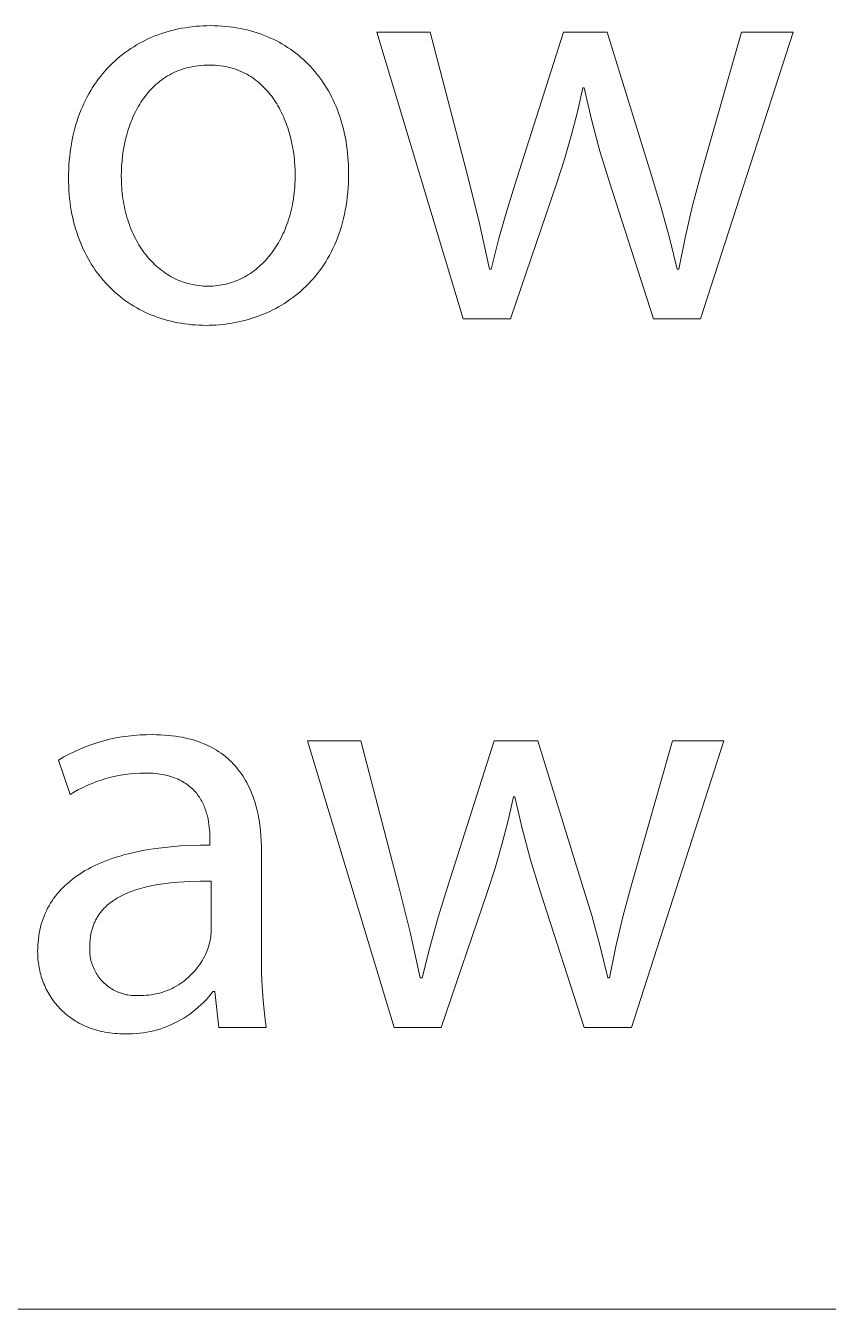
# Model space of a CAD drawing. Header units: millimetres. Extents: x -582 to 3448, y -204 to 2611.
# Drawn here: x 2711.6 to 2766.3, y -204.3 to -116.7 of the extents above; entities that cross this region are included whole.
import ezdxf

# ---------------------------------------------------------------- set-up
doc = ezdxf.new("R2010")
doc.units = ezdxf.units.MM
doc.header["$MEASUREMENT"] = 0
doc.layers.add('Domyślny', color=7, linetype='Continuous', true_color=0x000000)

msp = doc.modelspace()

# ---------------------------------------------------------------- linework, layer by layer
at = {"layer": 'Domyślny', "color": 18, "lineweight": 15, "true_color": 0x000000}
for p, q in [((2720.896, -117.289), (2721.12, -117.215)), ((2721.12, -117.215), (2721.347, -117.147)), ((2721.347, -117.147), (2721.576, -117.084)), ((2721.576, -117.084), (2721.808, -117.026)), ((2721.808, -117.026), (2722.042, -116.974)), ((2722.042, -116.974), (2722.278, -116.927)), ((2722.278, -116.927), (2722.517, -116.886)), ((2722.517, -116.886), (2722.758, -116.85)), ((2722.758, -116.85), (2723.001, -116.819)), ((2723.001, -116.819), (2723.245, -116.794)), ((2723.245, -116.794), (2723.492, -116.775)), ((2723.492, -116.775), (2723.741, -116.761)), ((2723.741, -116.761), (2723.991, -116.752)), ((2723.991, -116.752), (2724.243, -116.749)), ((2724.243, -116.749), (2724.505, -116.752)), ((2724.505, -116.752), (2724.764, -116.761)), ((2724.764, -116.761), (2725.02, -116.776)), ((2725.02, -116.776), (2725.273, -116.797)), ((2725.273, -116.797), (2725.524, -116.823)), ((2725.524, -116.823), (2725.771, -116.855)), ((2725.771, -116.855), (2726.016, -116.893)), ((2726.016, -116.893), (2726.258, -116.936)), ((2726.258, -116.936), (2726.497, -116.985)), ((2726.497, -116.985), (2726.732, -117.04)), ((2726.732, -117.04), (2726.965, -117.1)), ((2726.965, -117.1), (2727.194, -117.165)), ((2727.194, -117.165), (2727.421, -117.236)), ((2727.421, -117.236), (2727.644, -117.312)), ((2741.467, -136.726), (2735.575, -117.199)), ((2735.575, -117.199), (2739.212, -117.199)), ((2739.212, -117.199), (2741.789, -127.13)), ((2745.104, -127.157), (2748.285, -117.199)), ((2748.285, -117.199), (2751.264, -117.199)), ((2751.264, -117.199), (2754.297, -126.969)), ((2757.639, -126.996), (2760.43, -117.199)), ((2763.947, -117.199), (2757.639, -136.726)), ((2760.43, -117.199), (2763.947, -117.199)), ((2719.005, -118.184), (2719.203, -118.064)), ((2719.203, -118.064), (2719.404, -117.949)), ((2719.404, -117.949), (2719.608, -117.84)), ((2719.608, -117.84), (2719.816, -117.735)), ((2719.816, -117.735), (2720.026, -117.635)), ((2720.026, -117.635), (2720.239, -117.541)), ((2720.239, -117.541), (2720.455, -117.452)), ((2720.455, -117.452), (2720.674, -117.367)), ((2720.674, -117.367), (2720.896, -117.289)), ((2727.644, -117.312), (2727.863, -117.394)), ((2727.863, -117.394), (2728.08, -117.48)), ((2728.08, -117.48), (2728.293, -117.572)), ((2728.293, -117.572), (2728.502, -117.669)), ((2728.502, -117.669), (2728.708, -117.771)), ((2728.708, -117.771), (2728.911, -117.878)), ((2728.911, -117.878), (2729.11, -117.99)), ((2729.11, -117.99), (2729.305, -118.107)), ((2729.305, -118.107), (2729.497, -118.229)), ((2717.89, -119.009), (2718.067, -118.859)), ((2718.067, -118.859), (2718.248, -118.714)), ((2718.248, -118.714), (2718.432, -118.574)), ((2718.432, -118.574), (2718.619, -118.439)), ((2718.619, -118.439), (2718.811, -118.309)), ((2718.811, -118.309), (2719.005, -118.184)), ((2729.497, -118.229), (2729.685, -118.355)), ((2729.685, -118.355), (2729.869, -118.487)), ((2729.869, -118.487), (2730.05, -118.623)), ((2730.05, -118.623), (2730.227, -118.764)), ((2730.227, -118.764), (2730.399, -118.909)), ((2730.399, -118.909), (2730.568, -119.059)), ((2716.909, -120.009), (2717.063, -119.83)), ((2717.063, -119.83), (2717.22, -119.656)), ((2717.22, -119.656), (2717.382, -119.487)), ((2717.382, -119.487), (2717.547, -119.323)), ((2717.547, -119.323), (2717.717, -119.163)), ((2717.717, -119.163), (2717.89, -119.009)), ((2722.054, -119.815), (2721.9, -119.878)), ((2722.211, -119.756), (2722.054, -119.815)), ((2722.372, -119.701), (2722.211, -119.756)), ((2722.535, -119.652), (2722.372, -119.701)), ((2722.703, -119.607), (2722.535, -119.652)), ((2722.873, -119.567), (2722.703, -119.607)), ((2723.047, -119.532), (2722.873, -119.567)), ((2723.224, -119.502), (2723.047, -119.532)), ((2723.405, -119.478), (2723.224, -119.502)), ((2723.589, -119.459), (2723.405, -119.478)), ((2723.777, -119.445), (2723.589, -119.459)), ((2723.968, -119.436), (2723.777, -119.445)), ((2724.163, -119.434), (2723.968, -119.436)), ((2724.358, -119.437), (2724.163, -119.434)), ((2724.549, -119.446), (2724.358, -119.437)), ((2724.737, -119.461), (2724.549, -119.446)), ((2724.921, -119.481), (2724.737, -119.461)), ((2725.101, -119.508), (2724.921, -119.481)), ((2725.278, -119.54), (2725.101, -119.508)), ((2725.451, -119.577), (2725.278, -119.54)), ((2725.62, -119.62), (2725.451, -119.577)), ((2725.786, -119.668), (2725.62, -119.62)), ((2725.948, -119.721), (2725.786, -119.668)), ((2726.107, -119.779), (2725.948, -119.721)), ((2726.262, -119.842), (2726.107, -119.779)), ((2726.414, -119.909), (2726.262, -119.842)), ((2730.568, -119.059), (2730.733, -119.213)), ((2730.733, -119.213), (2730.894, -119.372)), ((2730.894, -119.372), (2731.051, -119.536)), ((2731.051, -119.536), (2731.203, -119.704)), ((2731.203, -119.704), (2731.352, -119.876)), ((2731.352, -119.876), (2731.496, -120.052)), ((2716.338, -120.77), (2716.474, -120.573)), ((2716.474, -120.573), (2716.615, -120.38)), ((2716.615, -120.38), (2716.76, -120.192)), ((2716.76, -120.192), (2716.909, -120.009)), ((2720.542, -120.744), (2720.424, -120.852)), ((2720.664, -120.64), (2720.542, -120.744)), ((2720.788, -120.54), (2720.664, -120.64)), ((2720.916, -120.443), (2720.788, -120.54)), ((2721.047, -120.35), (2720.916, -120.443)), ((2721.181, -120.261), (2721.047, -120.35)), ((2721.318, -120.176), (2721.181, -120.261)), ((2721.459, -120.095), (2721.318, -120.176)), ((2721.603, -120.019), (2721.459, -120.095)), ((2721.75, -119.946), (2721.603, -120.019)), ((2721.9, -119.878), (2721.75, -119.946)), ((2726.563, -119.982), (2726.414, -119.909)), ((2726.708, -120.058), (2726.563, -119.982)), ((2726.849, -120.139), (2726.708, -120.058)), ((2726.987, -120.225), (2726.849, -120.139)), ((2727.122, -120.314), (2726.987, -120.225)), ((2727.253, -120.408), (2727.122, -120.314)), ((2727.381, -120.505), (2727.253, -120.408)), ((2727.506, -120.607), (2727.381, -120.505)), ((2727.627, -120.712), (2727.506, -120.607)), ((2727.745, -120.82), (2727.627, -120.712)), ((2731.496, -120.052), (2731.636, -120.233)), ((2731.636, -120.233), (2731.772, -120.418)), ((2731.772, -120.418), (2731.904, -120.606)), ((2731.904, -120.606), (2732.031, -120.799)), ((2715.724, -121.826), (2715.838, -121.606)), ((2715.838, -121.606), (2715.956, -121.39)), ((2715.956, -121.39), (2716.079, -121.179)), ((2716.079, -121.179), (2716.206, -120.972)), ((2716.206, -120.972), (2716.338, -120.77)), ((2719.782, -121.567), (2719.686, -121.697)), ((2719.881, -121.44), (2719.782, -121.567)), ((2719.984, -121.316), (2719.881, -121.44)), ((2720.089, -121.195), (2719.984, -121.316)), ((2720.198, -121.077), (2720.089, -121.195)), ((2720.309, -120.963), (2720.198, -121.077)), ((2720.424, -120.852), (2720.309, -120.963)), ((2727.86, -120.933), (2727.745, -120.82)), ((2727.972, -121.048), (2727.86, -120.933)), ((2728.08, -121.167), (2727.972, -121.048)), ((2728.185, -121.288), (2728.08, -121.167)), ((2728.287, -121.413), (2728.185, -121.288)), ((2728.386, -121.541), (2728.287, -121.413)), ((2728.481, -121.671), (2728.386, -121.541)), ((2732.031, -120.799), (2732.153, -120.996)), ((2732.153, -120.996), (2732.272, -121.197)), ((2732.272, -121.197), (2732.385, -121.402)), ((2732.385, -121.402), (2732.494, -121.611)), ((2732.494, -121.611), (2732.599, -121.824)), ((2749.613, -120.997), (2749.24, -122.629)), ((2749.694, -120.997), (2749.613, -120.997)), ((2750.199, -123.154), (2749.694, -120.997)), ((2715.414, -122.513), (2715.512, -122.279)), ((2715.512, -122.279), (2715.616, -122.05)), ((2715.616, -122.05), (2715.724, -121.826)), ((2719.251, -122.386), (2719.173, -122.531)), ((2719.332, -122.243), (2719.251, -122.386)), ((2719.416, -122.102), (2719.332, -122.243)), ((2719.503, -121.964), (2719.416, -122.102)), ((2719.593, -121.829), (2719.503, -121.964)), ((2719.686, -121.697), (2719.593, -121.829)), ((2728.574, -121.804), (2728.481, -121.671)), ((2728.664, -121.94), (2728.574, -121.804)), ((2728.75, -122.078), (2728.664, -121.94)), ((2728.833, -122.218), (2728.75, -122.078)), ((2728.914, -122.361), (2728.833, -122.218)), ((2728.991, -122.505), (2728.914, -122.361)), ((2732.599, -121.824), (2732.699, -122.04)), ((2732.699, -122.04), (2732.794, -122.26)), ((2732.794, -122.26), (2732.884, -122.484)), ((2732.884, -122.484), (2732.97, -122.711)), ((2715.07, -123.491), (2715.148, -123.24)), ((2715.148, -123.24), (2715.232, -122.993)), ((2715.232, -122.993), (2715.32, -122.751)), ((2715.32, -122.751), (2715.414, -122.513)), ((2718.829, -123.289), (2718.769, -123.447)), ((2718.892, -123.134), (2718.829, -123.289)), ((2718.958, -122.98), (2718.892, -123.134)), ((2719.027, -122.828), (2718.958, -122.98)), ((2719.098, -122.679), (2719.027, -122.828)), ((2719.173, -122.531), (2719.098, -122.679)), ((2729.065, -122.652), (2728.991, -122.505)), ((2729.136, -122.8), (2729.065, -122.652)), ((2729.205, -122.95), (2729.136, -122.8)), ((2729.27, -123.102), (2729.205, -122.95)), ((2729.333, -123.255), (2729.27, -123.102)), ((2729.392, -123.41), (2729.333, -123.255)), ((2732.97, -122.711), (2733.051, -122.942)), ((2733.051, -122.942), (2733.127, -123.177)), ((2733.127, -123.177), (2733.197, -123.415)), ((2749.24, -122.629), (2748.82, -124.25)), ((2750.777, -125.293), (2750.199, -123.154)), ((2714.868, -124.27), (2714.93, -124.006)), ((2714.93, -124.006), (2714.998, -123.746)), ((2714.998, -123.746), (2715.07, -123.491)), ((2718.558, -124.092), (2718.512, -124.257)), ((2718.606, -123.929), (2718.558, -124.092)), ((2718.657, -123.767), (2718.606, -123.929)), ((2718.712, -123.606), (2718.657, -123.767)), ((2718.769, -123.447), (2718.712, -123.606)), ((2729.449, -123.565), (2729.392, -123.41)), ((2729.503, -123.722), (2729.449, -123.565)), ((2729.554, -123.88), (2729.503, -123.722)), ((2729.602, -124.039), (2729.554, -123.88)), ((2729.69, -124.359), (2729.602, -124.039)), ((2733.197, -123.415), (2733.263, -123.656)), ((2733.263, -123.656), (2733.324, -123.901)), ((2733.324, -123.901), (2733.38, -124.149)), ((2733.38, -124.149), (2733.431, -124.4)), ((2748.82, -124.25), (2748.354, -125.858)), ((2714.677, -125.367), (2714.716, -125.087)), ((2714.716, -125.087), (2714.761, -124.81)), ((2714.761, -124.81), (2714.812, -124.538)), ((2714.812, -124.538), (2714.868, -124.27)), ((2718.358, -124.929), (2718.298, -125.27)), ((2718.43, -124.591), (2718.358, -124.929)), ((2718.469, -124.424), (2718.43, -124.591)), ((2718.512, -124.257), (2718.469, -124.424)), ((2729.768, -124.682), (2729.69, -124.359)), ((2729.834, -125.005), (2729.768, -124.682)), ((2729.89, -125.329), (2729.834, -125.005)), ((2733.431, -124.4), (2733.477, -124.655)), ((2733.477, -124.655), (2733.517, -124.913)), ((2733.517, -124.913), (2733.552, -125.173)), ((2714.595, -126.234), (2714.616, -125.941)), ((2714.616, -125.941), (2714.644, -125.652)), ((2714.644, -125.652), (2714.677, -125.367)), ((2718.212, -125.96), (2718.185, -126.307)), ((2718.25, -125.614), (2718.212, -125.96)), ((2718.298, -125.27), (2718.25, -125.614)), ((2729.935, -125.653), (2729.89, -125.329)), ((2729.97, -125.975), (2729.935, -125.653)), ((2729.994, -126.294), (2729.97, -125.975)), ((2733.552, -125.173), (2733.582, -125.437)), ((2733.582, -125.437), (2733.607, -125.704)), ((2733.607, -125.704), (2733.626, -125.974)), ((2733.626, -125.974), (2733.64, -126.247)), ((2748.354, -125.858), (2747.842, -127.452)), ((2751.425, -127.412), (2750.777, -125.293)), ((2714.567, -127.137), (2714.57, -126.832)), ((2714.57, -126.832), (2714.579, -126.531)), ((2714.579, -126.531), (2714.595, -126.234)), ((2718.169, -126.655), (2718.164, -127.003)), ((2718.185, -126.307), (2718.169, -126.655)), ((2730.009, -126.61), (2729.994, -126.294)), ((2730.014, -126.922), (2730.009, -126.61)), ((2733.64, -126.247), (2733.648, -126.523)), ((2733.651, -126.801), (2733.647, -127.137)), ((2733.648, -126.523), (2733.651, -126.801)), ((2714.57, -127.424), (2714.567, -127.137)), ((2714.579, -127.708), (2714.57, -127.424)), ((2714.593, -127.988), (2714.579, -127.708)), ((2718.164, -127.003), (2718.165, -127.202)), ((2718.165, -127.202), (2718.171, -127.4)), ((2718.171, -127.4), (2718.18, -127.596)), ((2718.18, -127.596), (2718.192, -127.79)), ((2729.968, -127.931), (2729.984, -127.733)), ((2729.984, -127.733), (2729.997, -127.533)), ((2729.997, -127.533), (2730.007, -127.331)), ((2730.007, -127.331), (2730.012, -127.128)), ((2730.012, -127.128), (2730.014, -126.922)), ((2733.636, -127.466), (2733.618, -127.79)), ((2733.647, -127.137), (2733.636, -127.466)), ((2741.789, -127.13), (2742.574, -130.225)), ((2744.474, -129.204), (2745.104, -127.157)), ((2747.842, -127.452), (2744.688, -136.726)), ((2754.418, -136.726), (2751.425, -127.412)), ((2754.297, -126.969), (2754.937, -129.078)), ((2757.073, -129.095), (2757.639, -126.996)), ((2714.614, -128.265), (2714.593, -127.988)), ((2714.64, -128.538), (2714.614, -128.265)), ((2714.672, -128.808), (2714.64, -128.538)), ((2718.192, -127.79), (2718.208, -127.983)), ((2718.208, -127.983), (2718.227, -128.174)), ((2718.227, -128.174), (2718.25, -128.363)), ((2718.25, -128.363), (2718.276, -128.55)), ((2718.276, -128.55), (2718.305, -128.736)), ((2729.867, -128.701), (2729.898, -128.512)), ((2729.898, -128.512), (2729.925, -128.32)), ((2729.925, -128.32), (2729.948, -128.126)), ((2729.948, -128.126), (2729.968, -127.931)), ((2733.562, -128.42), (2733.523, -128.726)), ((2733.594, -128.108), (2733.562, -128.42)), ((2733.618, -127.79), (2733.594, -128.108)), ((2714.709, -129.074), (2714.672, -128.808)), ((2714.752, -129.337), (2714.709, -129.074)), ((2714.8, -129.596), (2714.752, -129.337)), ((2718.305, -128.736), (2718.338, -128.919)), ((2718.338, -128.919), (2718.374, -129.101)), ((2718.374, -129.101), (2718.413, -129.28)), ((2718.413, -129.28), (2718.455, -129.457)), ((2718.455, -129.457), (2718.501, -129.632)), ((2729.666, -129.615), (2729.713, -129.437)), ((2729.713, -129.437), (2729.756, -129.257)), ((2729.756, -129.257), (2729.797, -129.074)), ((2729.797, -129.074), (2729.834, -128.889)), ((2729.834, -128.889), (2729.867, -128.701)), ((2733.427, -129.32), (2733.369, -129.609)), ((2733.478, -129.026), (2733.427, -129.32)), ((2733.523, -128.726), (2733.478, -129.026)), ((2743.897, -131.267), (2744.474, -129.204)), ((2754.937, -129.078), (2755.518, -131.203)), ((2756.576, -131.212), (2757.073, -129.095)), ((2714.854, -129.851), (2714.8, -129.596)), ((2714.913, -130.103), (2714.854, -129.851)), ((2714.977, -130.351), (2714.913, -130.103)), ((2715.046, -130.595), (2714.977, -130.351)), ((2718.501, -129.632), (2718.55, -129.805)), ((2718.55, -129.805), (2718.601, -129.975)), ((2718.601, -129.975), (2718.656, -130.144)), ((2718.656, -130.144), (2718.714, -130.309)), ((2718.714, -130.309), (2718.775, -130.473)), ((2729.385, -130.469), (2729.447, -130.303)), ((2729.447, -130.303), (2729.506, -130.135)), ((2729.506, -130.135), (2729.563, -129.964)), ((2729.563, -129.964), (2729.616, -129.791)), ((2729.616, -129.791), (2729.666, -129.615)), ((2733.234, -130.169), (2733.158, -130.44)), ((2733.305, -129.892), (2733.234, -130.169)), ((2733.369, -129.609), (2733.305, -129.892)), ((2742.574, -130.225), (2743.252, -133.344)), ((2715.121, -130.835), (2715.046, -130.595)), ((2715.201, -131.072), (2715.121, -130.835)), ((2715.285, -131.304), (2715.201, -131.072)), ((2718.775, -130.473), (2718.839, -130.634)), ((2718.839, -130.634), (2718.906, -130.792)), ((2718.906, -130.792), (2718.975, -130.948)), ((2718.975, -130.948), (2719.048, -131.101)), ((2719.048, -131.101), (2719.123, -131.252)), ((2729.029, -131.256), (2729.106, -131.104)), ((2729.106, -131.104), (2729.18, -130.949)), ((2729.18, -130.949), (2729.251, -130.792)), ((2729.251, -130.792), (2729.319, -130.631)), ((2729.319, -130.631), (2729.385, -130.469)), ((2732.894, -131.22), (2732.795, -131.468)), ((2732.988, -130.966), (2732.894, -131.22)), ((2733.076, -130.706), (2732.988, -130.966)), ((2733.158, -130.44), (2733.076, -130.706)), ((2755.518, -131.203), (2756.042, -133.344)), ((2756.149, -133.344), (2756.576, -131.212)), ((2715.375, -131.533), (2715.285, -131.304)), ((2715.469, -131.758), (2715.375, -131.533)), ((2715.568, -131.978), (2715.469, -131.758)), ((2715.672, -132.195), (2715.568, -131.978)), ((2719.123, -131.252), (2719.201, -131.4)), ((2719.201, -131.4), (2719.282, -131.545)), ((2719.282, -131.545), (2719.366, -131.687)), ((2719.366, -131.687), (2719.452, -131.826)), ((2719.452, -131.826), (2719.542, -131.963)), ((2719.542, -131.963), (2719.633, -132.096)), ((2719.633, -132.096), (2719.728, -132.227)), ((2728.414, -132.237), (2728.51, -132.106)), ((2728.51, -132.106), (2728.603, -131.972)), ((2728.603, -131.972), (2728.694, -131.834)), ((2728.694, -131.834), (2728.781, -131.694)), ((2728.781, -131.694), (2728.867, -131.551)), ((2728.867, -131.551), (2728.949, -131.405)), ((2728.949, -131.405), (2729.029, -131.256)), ((2732.581, -131.949), (2732.466, -132.181)), ((2732.691, -131.711), (2732.581, -131.949)), ((2732.795, -131.468), (2732.691, -131.711)), ((2743.373, -133.344), (2743.897, -131.267)), ((2715.78, -132.407), (2715.672, -132.195)), ((2715.893, -132.616), (2715.78, -132.407)), ((2716.011, -132.82), (2715.893, -132.616)), ((2716.133, -133.02), (2716.011, -132.82)), ((2719.728, -132.227), (2719.824, -132.354)), ((2719.824, -132.354), (2719.924, -132.478)), ((2719.924, -132.478), (2720.026, -132.6)), ((2720.026, -132.6), (2720.13, -132.717)), ((2720.13, -132.717), (2720.237, -132.832)), ((2720.237, -132.832), (2720.346, -132.943)), ((2720.346, -132.943), (2720.458, -133.051)), ((2727.677, -133.061), (2727.789, -132.954)), ((2727.789, -132.954), (2727.899, -132.843)), ((2727.899, -132.843), (2728.007, -132.728)), ((2728.007, -132.728), (2728.113, -132.61)), ((2728.113, -132.61), (2728.216, -132.489)), ((2728.216, -132.489), (2728.316, -132.364)), ((2728.316, -132.364), (2728.414, -132.237)), ((2732.092, -132.843), (2731.957, -133.053)), ((2732.221, -132.628), (2732.092, -132.843)), ((2732.346, -132.407), (2732.221, -132.628)), ((2732.466, -132.181), (2732.346, -132.407)), ((2716.26, -133.216), (2716.133, -133.02)), ((2716.39, -133.408), (2716.26, -133.216)), ((2716.525, -133.595), (2716.39, -133.408)), ((2716.665, -133.778), (2716.525, -133.595)), ((2716.808, -133.957), (2716.665, -133.778)), ((2720.458, -133.051), (2720.572, -133.155)), ((2720.572, -133.155), (2720.688, -133.256)), ((2720.688, -133.256), (2720.806, -133.354)), ((2720.806, -133.354), (2720.927, -133.448)), ((2720.927, -133.448), (2721.05, -133.538)), ((2721.05, -133.538), (2721.175, -133.624)), ((2721.175, -133.624), (2721.302, -133.707)), ((2721.302, -133.707), (2721.432, -133.786)), ((2721.432, -133.786), (2721.563, -133.862)), ((2721.563, -133.862), (2721.697, -133.933)), ((2726.436, -133.939), (2726.569, -133.868)), ((2726.569, -133.868), (2726.7, -133.794)), ((2726.7, -133.794), (2726.829, -133.715)), ((2726.829, -133.715), (2726.956, -133.633)), ((2726.956, -133.633), (2727.082, -133.547)), ((2727.082, -133.547), (2727.205, -133.457)), ((2727.205, -133.457), (2727.326, -133.363)), ((2727.326, -133.363), (2727.445, -133.266)), ((2727.445, -133.266), (2727.562, -133.166)), ((2727.562, -133.166), (2727.677, -133.061)), ((2731.376, -133.837), (2731.22, -134.019)), ((2731.528, -133.649), (2731.376, -133.837)), ((2731.675, -133.456), (2731.528, -133.649)), ((2731.819, -133.257), (2731.675, -133.456)), ((2731.957, -133.053), (2731.819, -133.257)), ((2743.252, -133.344), (2743.373, -133.344)), ((2756.042, -133.344), (2756.149, -133.344)), ((2716.956, -134.131), (2716.808, -133.957)), ((2717.107, -134.301), (2716.956, -134.131)), ((2717.263, -134.466), (2717.107, -134.301)), ((2717.422, -134.627), (2717.263, -134.466)), ((2717.585, -134.783), (2717.422, -134.627)), ((2721.697, -133.933), (2721.832, -134)), ((2721.832, -134), (2721.969, -134.064)), ((2721.969, -134.064), (2722.109, -134.123)), ((2722.109, -134.123), (2722.25, -134.178)), ((2722.25, -134.178), (2722.393, -134.229)), ((2722.393, -134.229), (2722.538, -134.276)), ((2722.538, -134.276), (2722.685, -134.319)), ((2722.685, -134.319), (2722.834, -134.358)), ((2722.834, -134.358), (2722.984, -134.392)), ((2722.984, -134.392), (2723.136, -134.421)), ((2723.136, -134.421), (2723.29, -134.447)), ((2723.29, -134.447), (2723.445, -134.468)), ((2723.445, -134.468), (2723.602, -134.484)), ((2723.602, -134.484), (2723.76, -134.495)), ((2723.76, -134.495), (2723.92, -134.503)), ((2723.92, -134.503), (2724.082, -134.505)), ((2724.082, -134.505), (2724.24, -134.503)), ((2724.24, -134.503), (2724.397, -134.496)), ((2724.397, -134.496), (2724.552, -134.484)), ((2724.552, -134.484), (2724.706, -134.468)), ((2724.706, -134.468), (2724.859, -134.448)), ((2724.859, -134.448), (2725.01, -134.423)), ((2725.01, -134.423), (2725.16, -134.393)), ((2725.16, -134.393), (2725.308, -134.36)), ((2725.308, -134.36), (2725.455, -134.322)), ((2725.455, -134.322), (2725.6, -134.279)), ((2725.6, -134.279), (2725.743, -134.233)), ((2725.743, -134.233), (2725.885, -134.182)), ((2725.885, -134.182), (2726.026, -134.128)), ((2726.026, -134.128), (2726.164, -134.069)), ((2726.164, -134.069), (2726.301, -134.006)), ((2726.301, -134.006), (2726.436, -133.939)), ((2730.559, -134.696), (2730.385, -134.852)), ((2730.73, -134.535), (2730.559, -134.696)), ((2730.897, -134.368), (2730.73, -134.535)), ((2731.061, -134.197), (2730.897, -134.368)), ((2731.22, -134.019), (2731.061, -134.197)), ((2717.752, -134.935), (2717.585, -134.783)), ((2717.923, -135.082), (2717.752, -134.935)), ((2718.097, -135.225), (2717.923, -135.082)), ((2718.275, -135.362), (2718.097, -135.225)), ((2718.456, -135.495), (2718.275, -135.362)), ((2718.641, -135.624), (2718.456, -135.495)), ((2718.829, -135.747), (2718.641, -135.624)), ((2729.466, -135.553), (2729.274, -135.677)), ((2729.656, -135.423), (2729.466, -135.553)), ((2729.843, -135.288), (2729.656, -135.423)), ((2730.027, -135.148), (2729.843, -135.288)), ((2730.207, -135.003), (2730.027, -135.148)), ((2730.385, -134.852), (2730.207, -135.003)), ((2719.02, -135.866), (2718.829, -135.747)), ((2719.215, -135.979), (2719.02, -135.866)), ((2719.413, -136.088), (2719.215, -135.979)), ((2719.614, -136.192), (2719.413, -136.088)), ((2719.818, -136.291), (2719.614, -136.192)), ((2720.025, -136.385), (2719.818, -136.291)), ((2720.234, -136.473), (2720.025, -136.385)), ((2720.447, -136.557), (2720.234, -136.473)), ((2727.651, -136.491), (2727.44, -136.57)), ((2727.861, -136.407), (2727.651, -136.491)), ((2728.069, -136.318), (2727.861, -136.407)), ((2728.275, -136.224), (2728.069, -136.318)), ((2728.48, -136.125), (2728.275, -136.224)), ((2728.682, -136.02), (2728.48, -136.125)), ((2728.881, -135.911), (2728.682, -136.02)), ((2729.079, -135.797), (2728.881, -135.911)), ((2729.274, -135.677), (2729.079, -135.797)), ((2720.662, -136.636), (2720.447, -136.557)), ((2720.881, -136.709), (2720.662, -136.636)), ((2721.101, -136.777), (2720.881, -136.709)), ((2721.325, -136.84), (2721.101, -136.777)), ((2721.551, -136.898), (2721.325, -136.84)), ((2721.779, -136.95), (2721.551, -136.898)), ((2722.01, -136.997), (2721.779, -136.95)), ((2722.243, -137.038), (2722.01, -136.997)), ((2722.478, -137.075), (2722.243, -137.038)), ((2722.716, -137.105), (2722.478, -137.075)), ((2722.956, -137.131), (2722.716, -137.105)), ((2723.197, -137.15), (2722.956, -137.131)), ((2723.441, -137.164), (2723.197, -137.15)), ((2723.687, -137.173), (2723.441, -137.164)), ((2723.934, -137.176), (2723.687, -137.173)), ((2724.155, -137.173), (2723.934, -137.176)), ((2724.377, -137.166), (2724.155, -137.173)), ((2724.598, -137.155), (2724.377, -137.166)), ((2724.82, -137.138), (2724.598, -137.155)), ((2725.041, -137.117), (2724.82, -137.138)), ((2725.263, -137.092), (2725.041, -137.117)), ((2725.484, -137.061), (2725.263, -137.092)), ((2725.704, -137.026), (2725.484, -137.061)), ((2725.925, -136.986), (2725.704, -137.026)), ((2726.144, -136.941), (2725.925, -136.986)), ((2726.363, -136.891), (2726.144, -136.941)), ((2726.58, -136.837), (2726.363, -136.891)), ((2726.797, -136.778), (2726.58, -136.837)), ((2727.013, -136.713), (2726.797, -136.778)), ((2727.227, -136.644), (2727.013, -136.713)), ((2727.44, -136.57), (2727.227, -136.644)), ((2744.688, -136.726), (2741.467, -136.726)), ((2757.639, -136.726), (2754.418, -136.726)), ((2717.371, -165.393), (2717.781, -165.304)), ((2717.781, -165.304), (2718.194, -165.23)), ((2718.194, -165.23), (2718.61, -165.171)), ((2718.61, -165.171), (2719.027, -165.125)), ((2719.027, -165.125), (2719.446, -165.095)), ((2719.446, -165.095), (2719.866, -165.079)), ((2719.866, -165.079), (2720.285, -165.077)), ((2720.285, -165.077), (2720.562, -165.08)), ((2720.562, -165.08), (2720.832, -165.089)), ((2720.832, -165.089), (2721.096, -165.103)), ((2721.096, -165.103), (2721.353, -165.124)), ((2721.353, -165.124), (2721.604, -165.15)), ((2721.604, -165.15), (2721.849, -165.181)), ((2721.849, -165.181), (2722.087, -165.218)), ((2722.087, -165.218), (2722.32, -165.26)), ((2722.32, -165.26), (2722.546, -165.307)), ((2722.546, -165.307), (2722.766, -165.36)), ((2722.766, -165.36), (2722.981, -165.417)), ((2714.618, -166.4), (2714.995, -166.216)), ((2714.995, -166.216), (2715.378, -166.045)), ((2715.378, -166.045), (2715.767, -165.887)), ((2715.767, -165.887), (2716.161, -165.742)), ((2716.161, -165.742), (2716.56, -165.612)), ((2716.56, -165.612), (2716.964, -165.495)), ((2716.964, -165.495), (2717.371, -165.393)), ((2722.981, -165.417), (2723.189, -165.479)), ((2723.189, -165.479), (2723.392, -165.546)), ((2723.392, -165.546), (2723.589, -165.618)), ((2723.589, -165.618), (2723.781, -165.695)), ((2723.781, -165.695), (2723.967, -165.775)), ((2723.967, -165.775), (2724.147, -165.861)), ((2724.147, -165.861), (2724.322, -165.95)), ((2724.322, -165.95), (2724.492, -166.044)), ((2724.492, -166.044), (2724.656, -166.142)), ((2724.656, -166.142), (2724.815, -166.244)), ((2724.815, -166.244), (2724.969, -166.35)), ((2736.748, -185.036), (2730.857, -165.509)), ((2730.857, -165.509), (2734.494, -165.509)), ((2734.494, -165.509), (2737.07, -175.44)), ((2740.385, -175.481), (2743.566, -165.509)), ((2743.566, -165.509), (2746.545, -165.509)), ((2746.545, -165.509), (2749.578, -175.293)), ((2752.92, -175.306), (2755.712, -165.509)), ((2759.228, -165.509), (2752.92, -185.036)), ((2755.712, -165.509), (2759.228, -165.509)), ((2713.884, -166.808), (2714.247, -166.598)), ((2714.676, -169.157), (2713.884, -166.808)), ((2714.247, -166.598), (2714.618, -166.4)), ((2724.969, -166.35), (2725.118, -166.46)), ((2725.118, -166.46), (2725.262, -166.574)), ((2725.262, -166.574), (2725.401, -166.691)), ((2725.401, -166.691), (2725.536, -166.812)), ((2725.536, -166.812), (2725.665, -166.936)), ((2725.665, -166.936), (2725.79, -167.063)), ((2725.79, -167.063), (2725.91, -167.194)), ((2717.44, -167.984), (2717.117, -168.071)), ((2717.767, -167.908), (2717.44, -167.984)), ((2718.096, -167.844), (2717.767, -167.908)), ((2718.426, -167.791), (2718.096, -167.844)), ((2718.759, -167.749), (2718.426, -167.791)), ((2719.092, -167.719), (2718.759, -167.749)), ((2719.427, -167.701), (2719.092, -167.719)), ((2719.762, -167.694), (2719.427, -167.701)), ((2719.947, -167.696), (2719.762, -167.694)), ((2720.127, -167.702), (2719.947, -167.696)), ((2720.301, -167.713), (2720.127, -167.702)), ((2720.471, -167.727), (2720.301, -167.713)), ((2720.636, -167.745), (2720.471, -167.727)), ((2720.796, -167.767), (2720.636, -167.745)), ((2720.951, -167.793), (2720.796, -167.767)), ((2721.101, -167.822), (2720.951, -167.793)), ((2721.247, -167.854), (2721.101, -167.822)), ((2721.388, -167.89), (2721.247, -167.854)), ((2721.525, -167.93), (2721.388, -167.89)), ((2721.657, -167.972), (2721.525, -167.93)), ((2721.785, -168.018), (2721.657, -167.972)), ((2725.91, -167.194), (2726.025, -167.328)), ((2726.025, -167.328), (2726.136, -167.465)), ((2726.136, -167.465), (2726.242, -167.605)), ((2726.242, -167.605), (2726.345, -167.748)), ((2726.345, -167.748), (2726.442, -167.893)), ((2726.442, -167.893), (2726.536, -168.042)), ((2715.256, -168.823), (2714.963, -168.985)), ((2715.555, -168.671), (2715.256, -168.823)), ((2715.859, -168.529), (2715.555, -168.671)), ((2716.167, -168.398), (2715.859, -168.529)), ((2716.48, -168.278), (2716.167, -168.398)), ((2716.797, -168.169), (2716.48, -168.278)), ((2717.117, -168.071), (2716.797, -168.169)), ((2721.909, -168.066), (2721.785, -168.018)), ((2722.028, -168.118), (2721.909, -168.066)), ((2722.143, -168.172), (2722.028, -168.118)), ((2722.255, -168.229), (2722.143, -168.172)), ((2722.362, -168.289), (2722.255, -168.229)), ((2722.465, -168.351), (2722.362, -168.289)), ((2722.564, -168.416), (2722.465, -168.351)), ((2722.66, -168.483), (2722.564, -168.416)), ((2722.752, -168.552), (2722.66, -168.483)), ((2722.84, -168.623), (2722.752, -168.552)), ((2722.925, -168.697), (2722.84, -168.623)), ((2723.006, -168.772), (2722.925, -168.697)), ((2723.084, -168.849), (2723.006, -168.772)), ((2723.158, -168.928), (2723.084, -168.849)), ((2726.536, -168.042), (2726.625, -168.192)), ((2726.625, -168.192), (2726.711, -168.346)), ((2726.711, -168.346), (2726.792, -168.501)), ((2726.792, -168.501), (2726.869, -168.659)), ((2726.869, -168.659), (2726.943, -168.819)), ((2726.943, -168.819), (2727.012, -168.982)), ((2714.963, -168.985), (2714.676, -169.157)), ((2723.23, -169.009), (2723.158, -168.928)), ((2723.298, -169.091), (2723.23, -169.009)), ((2723.362, -169.175), (2723.298, -169.091)), ((2723.424, -169.26), (2723.362, -169.175)), ((2723.483, -169.346), (2723.424, -169.26)), ((2723.539, -169.434), (2723.483, -169.346)), ((2723.592, -169.523), (2723.539, -169.434)), ((2723.642, -169.612), (2723.592, -169.523)), ((2723.689, -169.703), (2723.642, -169.612)), ((2723.734, -169.794), (2723.689, -169.703)), ((2727.012, -168.982), (2727.078, -169.146)), ((2727.078, -169.146), (2727.14, -169.312)), ((2727.14, -169.312), (2727.199, -169.48)), ((2727.199, -169.48), (2727.254, -169.649)), ((2727.254, -169.649), (2727.305, -169.82)), ((2744.895, -169.307), (2744.521, -170.939)), ((2744.975, -169.307), (2744.895, -169.307)), ((2745.48, -171.469), (2744.975, -169.307)), ((2723.776, -169.886), (2723.734, -169.794)), ((2723.816, -169.979), (2723.776, -169.886)), ((2723.853, -170.072), (2723.816, -169.979)), ((2723.888, -170.166), (2723.853, -170.072)), ((2723.921, -170.26), (2723.888, -170.166)), ((2723.951, -170.354), (2723.921, -170.26)), ((2723.979, -170.448), (2723.951, -170.354)), ((2724.006, -170.543), (2723.979, -170.448)), ((2724.03, -170.637), (2724.006, -170.543)), ((2727.305, -169.82), (2727.354, -169.993)), ((2727.354, -169.993), (2727.398, -170.167)), ((2727.398, -170.167), (2727.44, -170.342)), ((2727.44, -170.342), (2727.478, -170.519)), ((2727.478, -170.519), (2727.514, -170.696)), ((2724.052, -170.731), (2724.03, -170.637)), ((2724.072, -170.825), (2724.052, -170.731)), ((2724.108, -171.012), (2724.072, -170.825)), ((2724.137, -171.196), (2724.108, -171.012)), ((2724.16, -171.378), (2724.137, -171.196)), ((2724.177, -171.556), (2724.16, -171.378)), ((2727.514, -170.696), (2727.546, -170.875)), ((2727.546, -170.875), (2727.602, -171.235)), ((2727.602, -171.235), (2727.646, -171.598)), ((2744.521, -170.939), (2744.101, -172.56)), ((2746.057, -173.613), (2745.48, -171.469)), ((2724.19, -171.73), (2724.177, -171.556)), ((2724.198, -171.898), (2724.19, -171.73)), ((2724.203, -172.061), (2724.198, -171.898)), ((2724.204, -172.217), (2724.203, -172.061)), ((2724.204, -172.606), (2724.204, -172.217)), ((2727.646, -171.598), (2727.679, -171.963)), ((2727.679, -171.963), (2727.702, -172.329)), ((2727.702, -172.329), (2727.716, -172.696)), ((2718.399, -173.258), (2718.658, -173.191)), ((2718.658, -173.191), (2719.193, -173.067)), ((2719.193, -173.067), (2719.749, -172.957)), ((2719.749, -172.957), (2720.325, -172.862)), ((2720.325, -172.862), (2720.921, -172.782)), ((2720.921, -172.782), (2721.538, -172.717)), ((2721.538, -172.717), (2722.175, -172.667)), ((2722.175, -172.667), (2722.832, -172.631)), ((2722.832, -172.631), (2723.508, -172.611)), ((2723.508, -172.611), (2724.204, -172.606)), ((2727.716, -172.696), (2727.72, -173.062)), ((2727.72, -173.062), (2727.72, -180.376)), ((2744.101, -172.56), (2743.635, -174.168)), ((2716.095, -174.129), (2716.301, -174.026)), ((2716.301, -174.026), (2716.513, -173.927)), ((2716.513, -173.927), (2716.73, -173.831)), ((2716.73, -173.831), (2716.952, -173.738)), ((2716.952, -173.738), (2717.18, -173.649)), ((2717.18, -173.649), (2717.413, -173.564)), ((2717.413, -173.564), (2717.652, -173.482)), ((2717.652, -173.482), (2717.895, -173.404)), ((2717.895, -173.404), (2718.144, -173.329)), ((2718.144, -173.329), (2718.399, -173.258)), ((2746.706, -175.736), (2746.057, -173.613)), ((2714.644, -175.079), (2714.806, -174.948)), ((2714.806, -174.948), (2714.973, -174.821)), ((2714.973, -174.821), (2715.146, -174.697)), ((2715.146, -174.697), (2715.325, -174.577)), ((2715.325, -174.577), (2715.509, -174.46)), ((2715.509, -174.46), (2715.699, -174.346)), ((2715.699, -174.346), (2715.894, -174.236)), ((2715.894, -174.236), (2716.095, -174.129)), ((2743.635, -174.168), (2743.123, -175.762)), ((2713.791, -175.935), (2713.919, -175.784)), ((2713.919, -175.784), (2714.052, -175.636)), ((2714.052, -175.636), (2714.192, -175.492)), ((2714.192, -175.492), (2714.337, -175.351)), ((2714.337, -175.351), (2714.487, -175.213)), ((2714.487, -175.213), (2714.644, -175.079)), ((2718.702, -175.822), (2718.555, -175.883)), ((2718.852, -175.764), (2718.702, -175.822)), ((2719.004, -175.708), (2718.852, -175.764)), ((2719.159, -175.656), (2719.004, -175.708)), ((2719.317, -175.606), (2719.159, -175.656)), ((2719.477, -175.558), (2719.317, -175.606)), ((2719.639, -175.513), (2719.477, -175.558)), ((2719.97, -175.431), (2719.639, -175.513)), ((2720.309, -175.359), (2719.97, -175.431)), ((2720.655, -175.296), (2720.309, -175.359)), ((2721.006, -175.241), (2720.655, -175.296)), ((2721.362, -175.195), (2721.006, -175.241)), ((2721.723, -175.157), (2721.362, -175.195)), ((2722.087, -175.126), (2721.723, -175.157)), ((2722.452, -175.103), (2722.087, -175.126)), ((2722.82, -175.086), (2722.452, -175.103)), ((2723.555, -175.07), (2722.82, -175.086)), ((2724.285, -175.075), (2723.555, -175.07)), ((2724.285, -178.471), (2724.285, -175.075)), ((2737.07, -175.44), (2737.855, -178.535)), ((2739.757, -177.524), (2740.385, -175.481)), ((2743.123, -175.762), (2739.969, -185.036)), ((2749.699, -185.036), (2746.706, -175.736)), ((2749.578, -175.293), (2750.218, -177.397)), ((2752.355, -177.406), (2752.92, -175.306)), ((2713.144, -176.912), (2713.237, -176.741)), ((2713.237, -176.741), (2713.336, -176.573)), ((2713.336, -176.573), (2713.441, -176.409)), ((2713.441, -176.409), (2713.552, -176.248)), ((2713.552, -176.248), (2713.668, -176.09)), ((2713.668, -176.09), (2713.791, -175.935)), ((2717.21, -176.709), (2717.157, -176.757)), ((2717.265, -176.661), (2717.21, -176.709)), ((2717.321, -176.615), (2717.265, -176.661)), ((2717.377, -176.569), (2717.321, -176.615)), ((2717.494, -176.48), (2717.377, -176.569)), ((2717.614, -176.394), (2717.494, -176.48)), ((2717.738, -176.312), (2717.614, -176.394)), ((2717.866, -176.233), (2717.738, -176.312)), ((2717.997, -176.156), (2717.866, -176.233)), ((2718.132, -176.084), (2717.997, -176.156)), ((2718.27, -176.014), (2718.132, -176.084)), ((2718.411, -175.947), (2718.27, -176.014)), ((2718.555, -175.883), (2718.411, -175.947)), ((2712.83, -177.629), (2712.9, -177.445)), ((2712.9, -177.445), (2712.975, -177.264)), ((2712.975, -177.264), (2713.057, -177.086)), ((2713.057, -177.086), (2713.144, -176.912)), ((2716.485, -177.591), (2716.449, -177.654)), ((2716.521, -177.529), (2716.485, -177.591)), ((2716.559, -177.467), (2716.521, -177.529)), ((2716.598, -177.407), (2716.559, -177.467)), ((2716.638, -177.348), (2716.598, -177.407)), ((2716.679, -177.29), (2716.638, -177.348)), ((2716.722, -177.232), (2716.679, -177.29)), ((2716.766, -177.176), (2716.722, -177.232)), ((2716.811, -177.12), (2716.766, -177.176)), ((2716.857, -177.066), (2716.811, -177.12)), ((2716.904, -177.012), (2716.857, -177.066)), ((2716.952, -176.959), (2716.904, -177.012)), ((2717.002, -176.907), (2716.952, -176.959)), ((2717.052, -176.856), (2717.002, -176.907)), ((2717.104, -176.806), (2717.052, -176.856)), ((2717.157, -176.757), (2717.104, -176.806)), ((2739.179, -179.582), (2739.757, -177.524)), ((2750.218, -177.397), (2750.8, -179.518)), ((2751.858, -179.522), (2752.355, -177.406)), ((2712.572, -178.598), (2712.611, -178.398)), ((2712.611, -178.398), (2712.657, -178.201)), ((2712.657, -178.201), (2712.709, -178.007)), ((2712.709, -178.007), (2712.766, -177.816)), ((2712.766, -177.816), (2712.83, -177.629)), ((2716.13, -178.489), (2716.112, -178.566)), ((2716.149, -178.414), (2716.13, -178.489)), ((2716.169, -178.34), (2716.149, -178.414)), ((2716.191, -178.267), (2716.169, -178.34)), ((2716.214, -178.194), (2716.191, -178.267)), ((2716.239, -178.123), (2716.214, -178.194)), ((2716.265, -178.053), (2716.239, -178.123)), ((2716.292, -177.984), (2716.265, -178.053)), ((2716.321, -177.916), (2716.292, -177.984)), ((2716.351, -177.849), (2716.321, -177.916)), ((2716.383, -177.783), (2716.351, -177.849)), ((2716.415, -177.718), (2716.383, -177.783)), ((2716.449, -177.654), (2716.415, -177.718)), ((2724.279, -178.598), (2724.285, -178.471)), ((2712.473, -179.431), (2712.489, -179.218)), ((2712.489, -179.218), (2712.51, -179.008)), ((2712.51, -179.008), (2712.538, -178.802)), ((2712.538, -178.802), (2712.572, -178.598)), ((2716.021, -179.301), (2716.018, -179.389)), ((2716.025, -179.215), (2716.021, -179.301)), ((2716.03, -179.13), (2716.025, -179.215)), ((2716.037, -179.046), (2716.03, -179.13)), ((2716.046, -178.963), (2716.037, -179.046)), ((2716.056, -178.882), (2716.046, -178.963)), ((2716.068, -178.801), (2716.056, -178.882)), ((2716.081, -178.721), (2716.068, -178.801)), ((2716.096, -178.643), (2716.081, -178.721)), ((2716.112, -178.566), (2716.096, -178.643)), ((2724.123, -179.476), (2724.158, -179.354)), ((2724.158, -179.354), (2724.189, -179.23)), ((2724.189, -179.23), (2724.215, -179.105)), ((2724.215, -179.105), (2724.238, -178.979)), ((2724.238, -178.979), (2724.256, -178.853)), ((2724.256, -178.853), (2724.27, -178.726)), ((2724.27, -178.726), (2724.279, -178.598)), ((2737.855, -178.535), (2738.533, -181.654)), ((2712.461, -179.866), (2712.464, -179.647)), ((2712.463, -179.999), (2712.461, -179.866)), ((2712.467, -180.132), (2712.463, -179.999)), ((2712.464, -179.647), (2712.473, -179.431)), ((2712.475, -180.264), (2712.467, -180.132)), ((2716.011, -179.585), (2716.008, -179.693)), ((2716.008, -179.693), (2716.008, -179.801)), ((2716.008, -179.801), (2716.013, -179.91)), ((2716.018, -179.477), (2716.011, -179.585)), ((2716.013, -179.91), (2716.021, -180.017)), ((2716.018, -179.389), (2716.018, -179.477)), ((2716.021, -180.017), (2716.033, -180.125)), ((2716.033, -180.125), (2716.048, -180.232)), ((2716.048, -180.232), (2716.067, -180.338)), ((2723.746, -180.353), (2723.824, -180.207)), ((2723.824, -180.207), (2723.896, -180.058)), ((2723.896, -180.058), (2723.964, -179.907)), ((2723.964, -179.907), (2724.026, -179.753)), ((2724.026, -179.753), (2724.083, -179.598)), ((2724.083, -179.598), (2724.123, -179.476)), ((2738.654, -181.654), (2739.179, -179.582)), ((2750.8, -179.518), (2751.323, -181.654)), ((2751.431, -181.654), (2751.858, -179.522)), ((2712.485, -180.396), (2712.475, -180.264)), ((2712.498, -180.528), (2712.485, -180.396)), ((2712.515, -180.659), (2712.498, -180.528)), ((2712.534, -180.79), (2712.515, -180.659)), ((2712.556, -180.921), (2712.534, -180.79)), ((2712.581, -181.05), (2712.556, -180.921)), ((2712.609, -181.18), (2712.581, -181.05)), ((2716.067, -180.338), (2716.09, -180.444)), ((2716.09, -180.444), (2716.117, -180.549)), ((2716.117, -180.549), (2716.147, -180.653)), ((2716.147, -180.653), (2716.18, -180.756)), ((2716.18, -180.756), (2716.218, -180.857)), ((2716.218, -180.857), (2716.258, -180.958)), ((2716.258, -180.958), (2716.302, -181.056)), ((2716.302, -181.056), (2716.35, -181.154)), ((2723.18, -181.167), (2723.286, -181.04)), ((2723.286, -181.04), (2723.387, -180.909)), ((2723.387, -180.909), (2723.484, -180.775)), ((2723.484, -180.775), (2723.576, -180.637)), ((2723.576, -180.637), (2723.663, -180.497)), ((2723.663, -180.497), (2723.746, -180.353)), ((2727.72, -180.376), (2727.721, -181.311)), ((2712.64, -181.308), (2712.609, -181.18)), ((2712.674, -181.436), (2712.64, -181.308)), ((2712.711, -181.563), (2712.674, -181.436)), ((2712.751, -181.689), (2712.711, -181.563)), ((2712.794, -181.814), (2712.751, -181.689)), ((2712.839, -181.938), (2712.794, -181.814)), ((2712.888, -182.061), (2712.839, -181.938)), ((2716.35, -181.154), (2716.4, -181.249)), ((2716.4, -181.249), (2716.454, -181.343)), ((2716.454, -181.343), (2716.512, -181.435)), ((2716.512, -181.435), (2716.572, -181.524)), ((2716.572, -181.524), (2716.635, -181.612)), ((2716.635, -181.612), (2716.702, -181.697)), ((2716.702, -181.697), (2716.771, -181.78)), ((2716.771, -181.78), (2716.843, -181.861)), ((2716.843, -181.861), (2716.918, -181.939)), ((2716.918, -181.939), (2716.996, -182.015)), ((2722.191, -182.043), (2722.327, -181.949)), ((2722.327, -181.949), (2722.46, -181.85)), ((2722.46, -181.85), (2722.59, -181.746)), ((2722.59, -181.746), (2722.715, -181.639)), ((2722.715, -181.639), (2722.837, -181.527)), ((2722.837, -181.527), (2722.956, -181.411)), ((2722.956, -181.411), (2723.07, -181.291)), ((2723.07, -181.291), (2723.18, -181.167)), ((2727.721, -181.311), (2727.753, -182.245)), ((2738.533, -181.654), (2738.654, -181.654)), ((2751.323, -181.654), (2751.431, -181.654)), ((2712.94, -182.182), (2712.888, -182.061)), ((2712.994, -182.303), (2712.94, -182.182)), ((2713.052, -182.422), (2712.994, -182.303)), ((2713.112, -182.54), (2713.052, -182.422)), ((2713.175, -182.657), (2713.112, -182.54)), ((2713.241, -182.772), (2713.175, -182.657)), ((2713.31, -182.886), (2713.241, -182.772)), ((2716.996, -182.015), (2717.076, -182.087)), ((2717.076, -182.087), (2717.158, -182.157)), ((2717.158, -182.157), (2717.243, -182.224)), ((2717.243, -182.224), (2717.33, -182.289)), ((2717.33, -182.289), (2717.419, -182.35)), ((2717.419, -182.35), (2717.511, -182.408)), ((2717.511, -182.408), (2717.604, -182.462)), ((2717.604, -182.462), (2717.699, -182.514)), ((2717.699, -182.514), (2717.796, -182.562)), ((2717.796, -182.562), (2717.894, -182.607)), ((2717.894, -182.607), (2717.994, -182.648)), ((2717.994, -182.648), (2718.096, -182.686)), ((2718.096, -182.686), (2718.198, -182.721)), ((2718.198, -182.721), (2718.302, -182.752)), ((2718.302, -182.752), (2718.406, -182.779)), ((2718.406, -182.779), (2718.512, -182.803)), ((2718.512, -182.803), (2718.618, -182.823)), ((2718.618, -182.823), (2718.725, -182.839)), ((2718.725, -182.839), (2718.833, -182.852)), ((2718.833, -182.852), (2718.94, -182.861)), ((2718.94, -182.861), (2719.048, -182.866)), ((2719.048, -182.866), (2719.157, -182.867)), ((2719.157, -182.867), (2719.265, -182.865)), ((2719.265, -182.865), (2719.373, -182.859)), ((2719.373, -182.859), (2719.538, -182.86)), ((2719.538, -182.86), (2719.704, -182.856)), ((2719.704, -182.856), (2719.869, -182.846)), ((2719.869, -182.846), (2720.034, -182.83)), ((2720.034, -182.83), (2720.198, -182.809)), ((2720.198, -182.809), (2720.362, -182.782)), ((2720.362, -182.782), (2720.524, -182.75)), ((2720.524, -182.75), (2720.685, -182.712)), ((2720.685, -182.712), (2720.845, -182.669)), ((2720.845, -182.669), (2721.003, -182.62)), ((2721.003, -182.62), (2721.16, -182.566)), ((2721.16, -182.566), (2721.314, -182.506)), ((2721.314, -182.506), (2721.467, -182.442)), ((2721.467, -182.442), (2721.617, -182.372)), ((2721.617, -182.372), (2721.765, -182.297)), ((2721.765, -182.297), (2721.91, -182.217)), ((2721.91, -182.217), (2722.052, -182.132)), ((2722.052, -182.132), (2722.191, -182.043)), ((2724.255, -182.772), (2724.097, -182.962)), ((2724.405, -182.577), (2724.255, -182.772)), ((2724.54, -182.577), (2724.405, -182.577)), ((2724.808, -185.033), (2724.54, -182.577)), ((2727.753, -182.245), (2727.818, -183.178)), ((2713.382, -182.998), (2713.31, -182.886)), ((2713.457, -183.108), (2713.382, -182.998)), ((2713.535, -183.217), (2713.457, -183.108)), ((2713.616, -183.324), (2713.535, -183.217)), ((2713.699, -183.429), (2713.616, -183.324)), ((2713.786, -183.533), (2713.699, -183.429)), ((2713.875, -183.634), (2713.786, -183.533)), ((2713.968, -183.733), (2713.875, -183.634)), ((2714.063, -183.83), (2713.968, -183.733)), ((2723.406, -183.663), (2723.219, -183.823)), ((2723.588, -183.496), (2723.406, -183.663)), ((2723.764, -183.324), (2723.588, -183.496)), ((2723.934, -183.146), (2723.764, -183.324)), ((2724.097, -182.962), (2723.934, -183.146)), ((2727.818, -183.178), (2727.914, -184.107)), ((2714.161, -183.926), (2714.063, -183.83)), ((2714.262, -184.019), (2714.161, -183.926)), ((2714.366, -184.109), (2714.262, -184.019)), ((2714.472, -184.198), (2714.366, -184.109)), ((2714.582, -184.283), (2714.472, -184.198)), ((2714.694, -184.367), (2714.582, -184.283)), ((2714.81, -184.448), (2714.694, -184.367)), ((2714.928, -184.526), (2714.81, -184.448)), ((2715.049, -184.602), (2714.928, -184.526)), ((2715.173, -184.675), (2715.049, -184.602)), ((2722.207, -184.523), (2721.992, -184.641)), ((2722.419, -184.397), (2722.207, -184.523)), ((2722.626, -184.264), (2722.419, -184.397)), ((2722.829, -184.123), (2722.626, -184.264)), ((2723.026, -183.976), (2722.829, -184.123)), ((2723.219, -183.823), (2723.026, -183.976)), ((2727.914, -184.107), (2728.042, -185.033)), ((2715.3, -184.746), (2715.173, -184.675)), ((2715.429, -184.813), (2715.3, -184.746)), ((2715.562, -184.878), (2715.429, -184.813)), ((2715.697, -184.939), (2715.562, -184.878)), ((2715.836, -184.998), (2715.697, -184.939)), ((2715.977, -185.054), (2715.836, -184.998)), ((2716.121, -185.106), (2715.977, -185.054)), ((2716.267, -185.155), (2716.121, -185.106)), ((2716.417, -185.201), (2716.267, -185.155)), ((2716.569, -185.244), (2716.417, -185.201)), ((2716.725, -185.283), (2716.569, -185.244)), ((2716.883, -185.319), (2716.725, -185.283)), ((2717.044, -185.351), (2716.883, -185.319)), ((2717.208, -185.38), (2717.044, -185.351)), ((2717.374, -185.405), (2717.208, -185.38)), ((2717.544, -185.427), (2717.374, -185.405)), ((2717.716, -185.444), (2717.544, -185.427)), ((2717.891, -185.458), (2717.716, -185.444)), ((2718.069, -185.468), (2717.891, -185.458)), ((2718.25, -185.474), (2718.069, -185.468)), ((2718.433, -185.476), (2718.25, -185.474)), ((2718.68, -185.478), (2718.433, -185.476)), ((2718.926, -185.472), (2718.68, -185.478)), ((2719.172, -185.457), (2718.926, -185.472)), ((2719.417, -185.434), (2719.172, -185.457)), ((2719.661, -185.402), (2719.417, -185.434)), ((2719.904, -185.363), (2719.661, -185.402)), ((2720.146, -185.315), (2719.904, -185.363)), ((2720.386, -185.258), (2720.146, -185.315)), ((2720.623, -185.194), (2720.386, -185.258)), ((2720.859, -185.121), (2720.623, -185.194)), ((2721.092, -185.041), (2720.859, -185.121)), ((2721.322, -184.953), (2721.092, -185.041)), ((2721.548, -184.857), (2721.322, -184.953)), ((2721.772, -184.753), (2721.548, -184.857)), ((2721.992, -184.641), (2721.772, -184.753)), ((2728.042, -185.033), (2724.808, -185.033)), ((2739.969, -185.036), (2736.748, -185.036)), ((2752.92, -185.036), (2749.699, -185.036)), ((3444.304, -204.25), (-582.112, -204.25)), ((3444.304, -204.25), (1925.068, -204.25))]:
    msp.add_line(p, q, dxfattribs=at)

doc.saveas('drawing.dxf')
